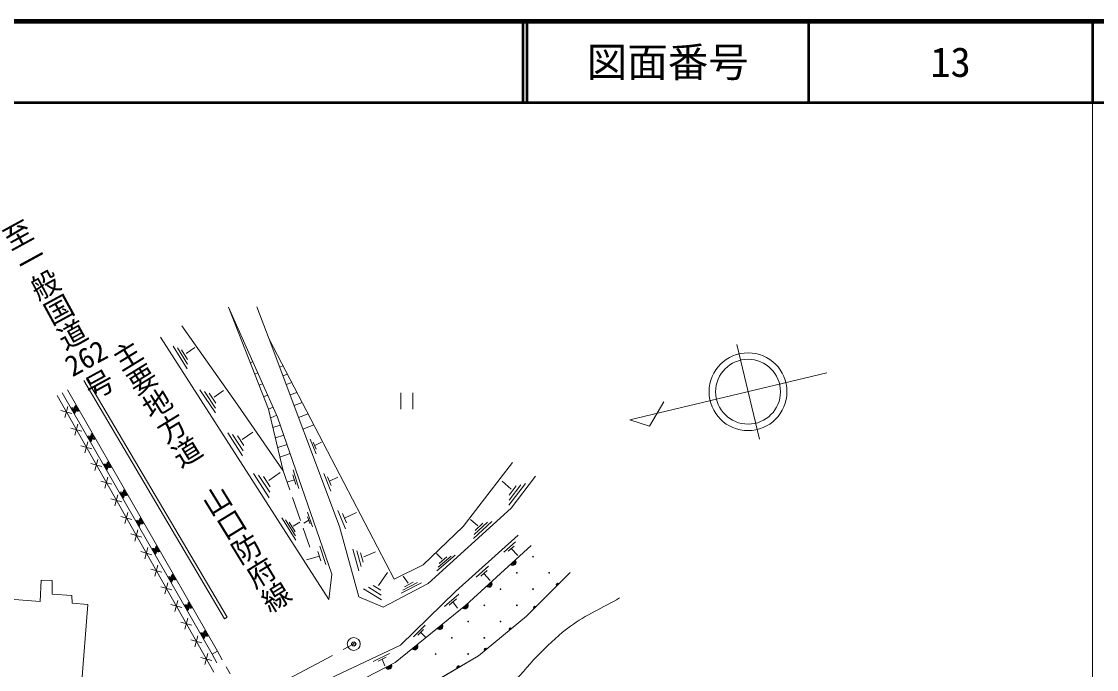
# Model space of a CAD drawing. Units: millimetres, scale not verified. Extents: x 40000 to 680000, y 20000 to 380000.
# Drawn here: x 446916 to 579500, y 300089 to 380000 of the extents above; entities that cross this region are included whole.
import ezdxf
from ezdxf.enums import TextEntityAlignment as Align

# ---------------------------------------------------------------- set-up
doc = ezdxf.new("R2010")
doc.units = ezdxf.units.MM
doc.header["$LTSCALE"] = 1000
doc.header["$PDMODE"] = 32
doc.header["$PDSIZE"] = 500
doc.linetypes.add('CHAIN', pattern=[18.5, 12, -1.5, 3.5, -1.5])
for name, color, linetype, lineweight in [('M-BGD', 7, 'Continuous', 13), ('M-BMK', 2, 'CHAIN', 13), ('M-BMK-SRVR', 3, 'Continuous', 13), ('M-TTL', 2, 'Continuous', 140), ('M-TTL-BAND', 7, 'Continuous', 13), ('M-TTL-LINE', 7, 'Continuous', 50)]:
    doc.layers.add(name, color=color, linetype=linetype, lineweight=lineweight)
for name, color, linetype in [('M-BGD-HTXT', 7, 'Continuous'), ('M-OTRS', 6, 'Continuous'), ('M-TTL-TXT', 7, 'Continuous')]:
    doc.layers.add(name, color=color, linetype=linetype)
doc.styles.add('@ＭＳ ゴシック', font='')
doc.styles.add('ＭＳ ゴシック', font='')
doc.styles.get('@ＭＳ ゴシック').set_extended_font_data('@MS Gothic')
doc.styles.get('ＭＳ ゴシック').set_extended_font_data('MS Gothic')

# ---------------------------------------------------------------- blocks, each defined once
blk = doc.blocks.new('ﾌﾟﾛｯﾄﾏｰｸ-02')
at = {"color": 3, "linetype": 'Continuous', "lineweight": 13}
blk.add_circle((0, 0), 0.5, dxfattribs=at)

msp = doc.modelspace()

# ---------------------------------------------------------------- linework, layer by layer
at = {"layer": 'M-BGD'}
for p, q in [((467367, 337164), (465627, 339956)), ((467385, 337748), (466142, 339743)), ((467403, 338332), (466658, 339529)), ((467208, 339054), (468276, 339796)), ((475442, 338054), (475139, 337918)), ((478752, 337387), (479174, 337545)), ((471937, 306330), (454585, 335731)), ((472281, 306533), (454929, 335934)), ((476063, 336665), (475697, 336501)), ((479164, 336286), (479721, 336495)), ((479557, 335239), (480242, 335496)), ((451919, 334187), (470437, 301981)), ((451919, 334187), (470437, 301981)), ((452569, 334561), (471087, 302355)), ((452569, 334561), (471087, 302355)), ((470842, 331725), (468925, 334559)), ((470860, 332336), (469491, 334360)), ((470879, 332946), (470057, 334160)), ((470663, 333690), (471833, 334512)), ((476658, 335334), (476232, 335143)), ((480041, 333949), (480883, 334264)), ((493695, 334194), (493695, 332194)), ((495195, 334194), (495195, 332194)), ((451298, 333896), (470620, 299764)), ((477280, 333943), (476791, 333724)), ((480528, 332650), (481529, 333025)), ((453143, 331653), (451780, 332031)), ((452650, 332523), (452272, 331161)), ((477944, 332459), (477388, 332210)), ((481081, 331174), (482262, 331617)), ((453882, 330348), (453504, 328985)), ((478398, 331444), (477648, 331108)), ((478838, 330236), (477928, 329923)), ((481617, 329744), (482972, 330253)), ((454374, 329478), (453011, 329855)), ((474181, 326439), (472358, 329263)), ((474250, 327067), (472947, 329084)), ((474318, 327695), (473537, 328905)), ((474147, 328449), (475465, 329347)), ((479265, 328994), (478232, 328638)), ((455606, 327302), (454243, 327680)), ((455113, 328172), (454736, 326809)), ((479661, 327847), (478512, 327451)), ((483249, 326705), (482499, 328474)), ((483268, 327256), (482893, 328140)), ((483081, 327698), (483906, 328130)), ((480049, 326719), (478788, 326284)), ((456837, 325126), (455475, 325504)), ((456345, 325997), (455967, 324634)), ((457576, 323821), (457199, 322458)), ((477448, 321266), (475520, 324256)), ((477524, 321937), (476147, 324073)), ((477600, 322609), (476774, 323891)), ((477422, 323413), (478828, 324391)), ((479184, 324605), (480012, 322240)), ((480392, 324076), (480754, 322919)), ((480409, 324721), (481132, 322408)), ((485065, 322091), (484189, 324279)), ((485105, 322761), (484667, 323855)), ((484886, 323308), (485922, 323802)), ((458069, 322951), (456706, 323328)), ((480573, 323498), (479781, 323230)), ((507315, 322334), (506194, 323307)), ((509088, 323019), (507036, 320351)), ((508515, 322881), (507049, 320976)), ((507941, 322743), (507062, 321600)), ((459301, 320775), (457938, 321153)), ((458808, 321645), (458430, 320283)), ((480342, 321296), (481332, 318464)), ((486857, 317441), (485910, 319700)), ((460532, 318600), (459169, 318977)), ((460040, 319470), (459662, 318107)), ((480760, 316039), (479010, 318811)), ((480716, 316558), (479465, 318537)), ((480671, 317077), (479921, 318264)), ((480433, 317752), (481254, 318244)), ((482356, 318485), (481731, 318139)), ((482202, 318936), (482510, 318034)), ((482204, 319473), (482820, 317669)), ((486989, 318180), (486516, 319309)), ((486753, 318745), (488229, 319441)), ((503196, 317818), (502294, 318604)), ((504933, 318346), (502662, 316242)), ((504383, 318242), (502761, 316739)), ((461271, 317294), (460893, 315931)), ((481663, 317520), (482490, 315155)), ((503833, 318138), (502860, 317236)), ((461764, 316424), (460401, 316802)), ((506384, 314567), (507860, 315843)), ((462995, 314248), (461632, 314626)), ((462503, 315119), (462125, 313756)), ((483478, 314624), (483853, 313481)), ((483692, 315308), (484443, 313022)), ((488532, 312246), (487792, 314945)), ((488791, 312782), (488263, 314710)), ((489051, 313319), (488734, 314475)), ((489135, 313997), (490596, 314600)), ((498797, 313680), (498082, 314377)), ((501712, 308039), (509780, 315387)), ((506953, 314678), (507691, 315316)), ((507322, 314997), (508122, 314163)), ((463734, 312943), (463357, 311580)), ((483666, 314052), (482058, 313600)), ((500388, 314185), (498158, 312247)), ((499891, 314082), (498298, 312698)), ((499394, 313980), (498438, 313149)), ((464227, 312073), (462864, 312450)), ((490941, 310439), (492039, 312055)), ((494592, 310720), (493989, 311608)), ((502986, 311474), (504524, 312849)), ((503564, 311601), (504334, 312289)), ((503949, 311945), (504725, 311077)), ((509212, 306648), (514574, 312042)), ((465458, 309897), (464096, 310275)), ((464966, 310768), (464588, 309405)), ((491272, 309274), (489694, 310256)), ((491231, 309874), (490285, 310464)), ((496260, 310768), (493728, 309487)), ((495747, 310807), (493939, 309892)), ((495235, 310846), (494150, 310297)), ((491313, 308673), (489104, 310049)), ((499079, 307842), (500843, 309393)), ((466690, 307722), (465327, 308099)), ((466197, 308592), (465820, 307229)), ((492998, 300941), (501712, 308039)), ((499664, 308034), (500546, 308809)), ((500105, 308422), (500680, 307638)), ((467429, 306416), (467051, 305053)), ((471937, 306330), (472281, 306533)), ((503276, 301785), (509212, 306648)), ((467922, 305546), (466559, 305924)), ((495256, 304131), (496682, 305557)), ((495783, 304321), (496496, 305034)), ((469153, 303371), (467790, 303748)), ((468661, 304241), (468283, 302878)), ((496140, 304678), (496824, 304011)), ((470437, 301981), (471087, 302355)), ((471087, 302355), (471678, 301287)), ((470385, 301195), (469022, 301573)), ((469892, 302065), (469515, 300702)), ((470437, 301981), (471024, 300919)), ((488619, 293182), (503276, 301785)), ((490303, 301088), (492317, 302076)), ((490888, 301124), (491895, 301618)), ((491391, 301371), (491716, 300529)), ((472161, 300412), (472645, 299537)), ((485928, 297292), (492998, 300941))]:
    msp.add_line(p, q, dxfattribs=at)
for points in [[(464076, 341085), (484814, 308716), (485171, 311851), (478500, 331217), (472446, 344754), (477388, 332210), (479184, 324605), (473582, 332677), (466671, 342482)], [(475920, 344815), (477456, 340843), (486127, 317709), (488513, 309036), (491542, 307785), (497068, 310692), (507314, 319986), (510302, 323947)], [(507463, 325633), (501373, 317719), (496453, 313007), (492888, 311215), (477456, 340843)], [(484851, 298937), (493650, 303093), (500467, 309733), (508190, 316643)], [(485928, 297292), (492998, 300941), (501712, 308039), (509780, 315387)], [(488619, 293182), (503276, 301785), (509212, 306648), (514574, 312042)]]:
    msp.add_lwpolyline(points, dxfattribs=at)
msp.add_lwpolyline([(436629, 309435), (436004, 299418), (454297, 298138), (455085, 308125), (453165, 308289), (453121, 309212), (450695, 309390), (450695, 311057), (449325, 311102), (449221, 308468), (444458, 308854), (444548, 309777), (438415, 310298), (438296, 309331)], close=True, dxfattribs=at)
for centre in [(510001, 314001), (508001, 312000), (508001, 312000), (512000, 312000), (512000, 312000), (506000, 310000), (510000, 310001), (504001, 308000), (504001, 308000), (508001, 308000), (508001, 308000), (502001, 306000), (506000, 306001), (500000, 304001), (500000, 304001), (504000, 304000), (504000, 304000), (498001, 302001), (502001, 302001)]:
    msp.add_circle(centre, 50, dxfattribs=at)
for centre, radius, start, end in [((453202, 331954), 400, 299.89887, 119.89887), ((453202, 331954), 300, 299.89887, 119.89887), ((453202, 331954), 200, 299.89887, 119.89887), ((453202, 331954), 100, 299.89887, 119.89887), ((453852, 332328), 400, 119.89887, 299.89887), ((453852, 332328), 300, 119.89887, 299.89887), ((453852, 332328), 200, 119.89887, 299.89887), ((453852, 332328), 100, 119.89887, 299.89887), ((455196, 328487), 400, 299.89887, 119.89887), ((455846, 328861), 400, 119.89887, 299.89887), ((455846, 328861), 300, 119.89887, 299.89887), ((455846, 328861), 200, 119.89887, 299.89887), ((455846, 328861), 100, 119.89887, 299.89887), ((455196, 328487), 300, 299.89887, 119.89887), ((455196, 328487), 200, 299.89887, 119.89887), ((455196, 328487), 100, 299.89887, 119.89887), ((457190, 325019), 400, 299.89887, 119.89887), ((457190, 325019), 300, 299.89887, 119.89887), ((457190, 325019), 200, 299.89887, 119.89887), ((457190, 325019), 100, 299.89887, 119.89887), ((457840, 325393), 400, 119.89887, 299.89887), ((457840, 325393), 300, 119.89887, 299.89887), ((457840, 325393), 200, 119.89887, 299.89887), ((457840, 325393), 100, 119.89887, 299.89887), ((459834, 321925), 400, 119.89887, 299.89887), ((459834, 321925), 300, 119.89887, 299.89887), ((459184, 321552), 400, 299.89887, 119.89887), ((459184, 321552), 300, 299.89887, 119.89887), ((459184, 321552), 200, 299.89887, 119.89887), ((459184, 321552), 100, 299.89887, 119.89887), ((459834, 321925), 200, 119.89887, 299.89887), ((459834, 321925), 100, 119.89887, 299.89887), ((461178, 318084), 400, 299.89887, 119.89887), ((461178, 318084), 300, 299.89887, 119.89887), ((461178, 318084), 200, 299.89887, 119.89887), ((461828, 318458), 400, 119.89887, 299.89887), ((461828, 318458), 300, 119.89887, 299.89887), ((461828, 318458), 200, 119.89887, 299.89887), ((461828, 318458), 100, 119.89887, 299.89887), ((461178, 318084), 100, 299.89887, 119.89887), ((463172, 314616), 400, 299.89887, 119.89887), ((463172, 314616), 300, 299.89887, 119.89887), ((463172, 314616), 200, 299.89887, 119.89887), ((463172, 314616), 100, 299.89887, 119.89887), ((463822, 314990), 400, 119.89887, 299.89887), ((463822, 314990), 300, 119.89887, 299.89887), ((463822, 314990), 200, 119.89887, 299.89887), ((463822, 314990), 100, 119.89887, 299.89887), ((507522, 313331), 400, 222.32891, 42.32891), ((507522, 313331), 300, 222.32891, 42.32891), ((507522, 313331), 200, 222.32891, 42.32891), ((507522, 313331), 100, 222.32891, 42.32891), ((465816, 311523), 400, 119.89887, 299.89887), ((465816, 311523), 300, 119.89887, 299.89887), ((465816, 311523), 200, 119.89887, 299.89887), ((465816, 311523), 100, 119.89887, 299.89887), ((465166, 311149), 400, 299.89887, 119.89887), ((465166, 311149), 300, 299.89887, 119.89887), ((465166, 311149), 200, 299.89887, 119.89887), ((465166, 311149), 100, 299.89887, 119.89887), ((504565, 310637), 400, 222.32891, 42.32891), ((504565, 310637), 300, 222.32891, 42.32891), ((504565, 310637), 200, 222.32891, 42.32891), ((504565, 310637), 100, 222.32891, 42.32891), ((513067, 310526), 200, 45.16656, 225.16656), ((513067, 310526), 100, 45.16656, 225.16656), ((467159, 307681), 400, 299.89887, 119.89887), ((467159, 307681), 300, 299.89887, 119.89887), ((467159, 307681), 200, 299.89887, 119.89887), ((467159, 307681), 100, 299.89887, 119.89887), ((467810, 308055), 400, 119.89887, 299.89887), ((467810, 308055), 300, 119.89887, 299.89887), ((467810, 308055), 200, 119.89887, 299.89887), ((467810, 308055), 100, 119.89887, 299.89887), ((501603, 307950), 400, 219.16603, 39.16603), ((501603, 307950), 300, 219.16603, 39.16603), ((501603, 307950), 200, 219.16603, 39.16603), ((501603, 307950), 100, 219.16603, 39.16603), ((510247, 307689), 200, 45.16656, 225.16656), ((510247, 307689), 100, 45.16656, 225.16656), ((498501, 305423), 400, 219.16603, 39.16603), ((498501, 305423), 300, 219.16603, 39.16603), ((498501, 305423), 200, 219.16603, 39.16603), ((498501, 305423), 100, 219.16603, 39.16603), ((507254, 305044), 200, 39.32226, 219.32226), ((507254, 305044), 100, 39.32226, 219.32226), ((469153, 304213), 400, 299.89887, 119.89887), ((469153, 304213), 300, 299.89887, 119.89887), ((469153, 304213), 200, 299.89887, 119.89887), ((469153, 304213), 100, 299.89887, 119.89887), ((469804, 304587), 400, 119.89887, 299.89887), ((469804, 304587), 300, 119.89887, 299.89887), ((469804, 304587), 200, 119.89887, 299.89887), ((469804, 304587), 100, 119.89887, 299.89887), ((495400, 302897), 400, 219.16603, 39.16603), ((495400, 302897), 300, 219.16603, 39.16603), ((495400, 302897), 200, 219.16603, 39.16603), ((495400, 302897), 100, 219.16603, 39.16603), ((504159, 302509), 200, 39.32226, 219.32226), ((504159, 302509), 100, 39.32226, 219.32226), ((492196, 300527), 400, 207.29335, 27.29335), ((492196, 300527), 300, 207.29335, 27.29335), ((492196, 300527), 200, 207.29335, 27.29335), ((492196, 300527), 100, 207.29335, 27.29335), ((500811, 300338), 200, 30.41185, 210.41185), ((500811, 300338), 100, 30.41185, 210.41185)]:
    msp.add_arc(centre, radius, start, end, dxfattribs=at)
for points, knots in [([(77022, 292601), (81996, 294553), (86971, 296504), (91946, 298456), (94248, 299359), (96546, 300275), (98853, 301166), (100688, 301875), (102519, 302597), (104370, 303265), (107513, 304397), (110682, 305454), (113855, 306496), (116618, 307402), (119390, 308281), (122173, 309122), (125164, 310027), (128169, 310887), (131179, 311726), (133778, 312449), (136380, 313161), (138996, 313821), (141717, 314507), (144448, 315158), (147189, 315759), (149703, 316311), (152222, 316842), (154756, 317292), (157144, 317715), (159549, 318030), (161948, 318386), (165771, 318953), (169586, 319583), (173424, 320043), (176688, 320435), (179957, 320852), (183243, 320981), (185795, 321082), (188351, 320941), (190904, 320856), (193803, 320760), (196704, 320646), (199597, 320419), (203118, 320142), (206632, 319752), (210134, 319293), (213094, 318905), (216046, 318448), (218984, 317917), (221571, 317449), (224135, 316866), (226707, 316322), (228491, 315945), (230288, 315617), (232054, 315165), (235256, 314346), (238399, 313312), (241560, 312351), (244841, 311354), (248145, 310425), (251379, 309287), (255679, 307773), (259860, 305942), (264106, 304283), (265314, 303812), (266512, 303313), (267733, 302876), (270666, 301828), (273653, 300937), (276614, 299968), (279834, 298915), (283043, 297826), (286276, 296810), (289714, 295729), (293172, 294713), (296626, 293683), (300656, 292481), (304677, 291248), (308727, 290118), (310700, 289568), (312683, 289057), (314669, 288555), (318090, 287689), (321509, 286808), (324956, 286053), (328411, 285297), (331884, 284623), (335369, 284021), (338132, 283544), (340916, 283198), (343687, 282770), (345335, 282516), (346976, 282218), (348627, 281988), (352163, 281496), (355705, 281037), (359259, 280706), (362265, 280426), (365282, 280273), (368296, 280112), (372098, 279909), (375902, 279712), (379709, 279643), (383899, 279567), (388092, 279572), (392280, 279706), (395306, 279802), (398323, 280109), (401348, 280237), (404129, 280355), (406915, 280354), (409697, 280456), (411699, 280529), (413703, 280590), (415701, 280737), (420266, 281074), (424830, 281491), (429366, 282113), (433464, 282675), (437541, 283403), (441592, 284240), (445885, 285126), (450147, 286169), (454381, 287304), (456503, 287873), (458607, 288506), (460698, 289180), (464374, 290366), (468035, 291612), (471642, 292995), (472987, 293511), (474299, 294109), (475627, 294666)], [0, 0, 0, 0, 1, 1, 1, 2, 2, 2, 3, 3, 3, 4, 4, 4, 5, 5, 5, 6, 6, 6, 7, 7, 7, 8, 8, 8, 9, 9, 9, 10, 10, 10, 11, 11, 11, 12, 12, 12, 13, 13, 13, 14, 14, 14, 15, 15, 15, 16, 16, 16, 17, 17, 17, 18, 18, 18, 19, 19, 19, 20, 20, 20, 21, 21, 21, 22, 22, 22, 23, 23, 23, 24, 24, 24, 25, 25, 25, 26, 26, 26, 27, 27, 27, 28, 28, 28, 29, 29, 29, 30, 30, 30, 31, 31, 31, 32, 32, 32, 33, 33, 33, 34, 34, 34, 35, 35, 35, 36, 36, 36, 37, 37, 37, 38, 38, 38, 39, 39, 39, 40, 40, 40, 41, 41, 41, 42, 42, 42, 43, 43, 43, 44, 44, 44, 44]), ([(472587, 296877), (470988, 296275), (469395, 295660), (467791, 295073), (466920, 294754), (466046, 294447), (465171, 294140), (464453, 293888), (463735, 293634), (463012, 293393), (462166, 293110), (461313, 292846), (460463, 292573), (459235, 292179), (458017, 291753), (456779, 291390), (455442, 290998), (454087, 290666), (452738, 290318), (450747, 289806), (448758, 289282), (446754, 288823), (443916, 288172), (441052, 287639), (438204, 287036), (437474, 286882), (436748, 286707), (436016, 286568), (433681, 286125), (431335, 285740), (428983, 285407), (426171, 285008), (423348, 284677), (420521, 284402), (417305, 284089), (414082, 283818), (410854, 283665), (408416, 283550), (405972, 283571), (403531, 283531), (401924, 283505), (400315, 283526), (398709, 283464), (396928, 283396), (395153, 283218), (393373, 283129), (390941, 283008), (388507, 282901), (386072, 282861), (382709, 282807), (379344, 282822), (375981, 282906), (373218, 282976), (370457, 283119), (367698, 283286), (366014, 283388), (364333, 283525), (362652, 283665), (360373, 283855), (358095, 284058), (355820, 284290), (353243, 284554), (350665, 284828), (348096, 285161), (345246, 285530), (342401, 285940), (339567, 286411), (334779, 287207), (329994, 288044), (325250, 289074), (322536, 289663), (319853, 290392), (317163, 291083), (312415, 292302), (307669, 293535), (302947, 294851), (298981, 295956), (295028, 297110), (291092, 298317), (285123, 300147), (279171, 302037), (273259, 304043), (271234, 304730), (269228, 305470), (267219, 306203), (266339, 306525), (265457, 306843), (264585, 307186), (263795, 307497), (263011, 307821), (262233, 308161), (262048, 308242), (261866, 308329), (261683, 308414)], [0, 0, 0, 0, 1, 1, 1, 2, 2, 2, 3, 3, 3, 4, 4, 4, 5, 5, 5, 6, 6, 6, 7, 7, 7, 8, 8, 8, 9, 9, 9, 10, 10, 10, 11, 11, 11, 12, 12, 12, 13, 13, 13, 14, 14, 14, 15, 15, 15, 16, 16, 16, 17, 17, 17, 18, 18, 18, 19, 19, 19, 20, 20, 20, 21, 21, 21, 22, 22, 22, 23, 23, 23, 24, 24, 24, 25, 25, 25, 26, 26, 26, 27, 27, 27, 28, 28, 28, 29, 29, 29, 30, 30, 30, 31, 31, 31, 31]), ([(492353, 287477), (495876, 289884), (499511, 292135), (502923, 294698), (504515, 295895), (506085, 297132), (507534, 298499), (508751, 299647), (509752, 301008), (510947, 302179), (512118, 303325), (513290, 304487), (514620, 305443), (516507, 306801), (518654, 307755), (520672, 308911)], [0, 0, 0, 0, 1, 1, 1, 2, 2, 2, 3, 3, 3, 4, 4, 4, 5, 5, 5, 5])]:
    msp.add_open_spline(points, degree=3, knots=knots, dxfattribs=at)
at = {"layer": 'M-BMK'}
msp.add_line((474659, 296202), (487898, 303234), dxfattribs=at)
at = {"layer": 'M-BMK-SRVR'}
for p, q in [((535128, 340180), (537917, 328509)), ((546249, 336668), (521933, 330859)), ((524375, 330106), (526128, 333095)), ((521933, 330859), (524375, 330106))]:
    msp.add_line(p, q, dxfattribs=at)
for radius in [4800, 4000]:
    msp.add_circle((536523, 334344), radius, dxfattribs=at)
at = {"layer": 'M-OTRS'}
msp.add_point((487898, 303234), dxfattribs=at)
at = {"layer": 'M-TTL'}
msp.add_line((680000, 380000), (40000, 380000), dxfattribs=at)
at = {"layer": 'M-TTL-BAND'}
msp.add_line((579000, 20000), (579000, 370000), dxfattribs=at)
at = {"layer": 'M-TTL-LINE'}
for p, q in [((508747, 380000), (508747, 370000)), ((509247, 380000), (509247, 370000)), ((543997, 380000), (543997, 370000)), ((579000, 380000), (579000, 370000)), ((40000, 370000), (680000, 370000))]:
    msp.add_line(p, q, dxfattribs=at)

# ---------------------------------------------------------------- block references
at = {"layer": 'M-BMK-SRVR', "xscale": 1600, "yscale": 1600, "rotation": 90}
msp.add_blockref('ﾌﾟﾛｯﾄﾏｰｸ-02', (487898, 303234), dxfattribs=at)

# ---------------------------------------------------------------- texts
at = {"layer": 'M-BGD-HTXT'}
for s, rotation, style, p in [('至一般国道\u3000号', 298.644, '@ＭＳ ゴシック', (451448, 344477)), ('262', 28.644, 'ＭＳ ゴシック', (454870, 338491))]:
    msp.add_text(s, height=2566, rotation=rotation, dxfattribs=dict(at, style=style)).set_placement(p, align=Align.MIDDLE_CENTER)
at = {"layer": 'M-BGD-HTXT', "style": '@ＭＳ ゴシック'}
msp.add_text('主要地方道\u3000山口防府線', height=2566, rotation=301.598, dxfattribs=at).set_placement((467351, 322869), align=Align.BOTTOM_CENTER)
at = {"layer": 'M-TTL-TXT', "style": 'ＭＳ ゴシック'}
for s, p in [('図面番号', (526622, 375000)), ('13', (561497, 375000))]:
    msp.add_text(s, height=3666, dxfattribs=at).set_placement(p, align=Align.MIDDLE_CENTER)

doc.saveas('drawing.dxf')
